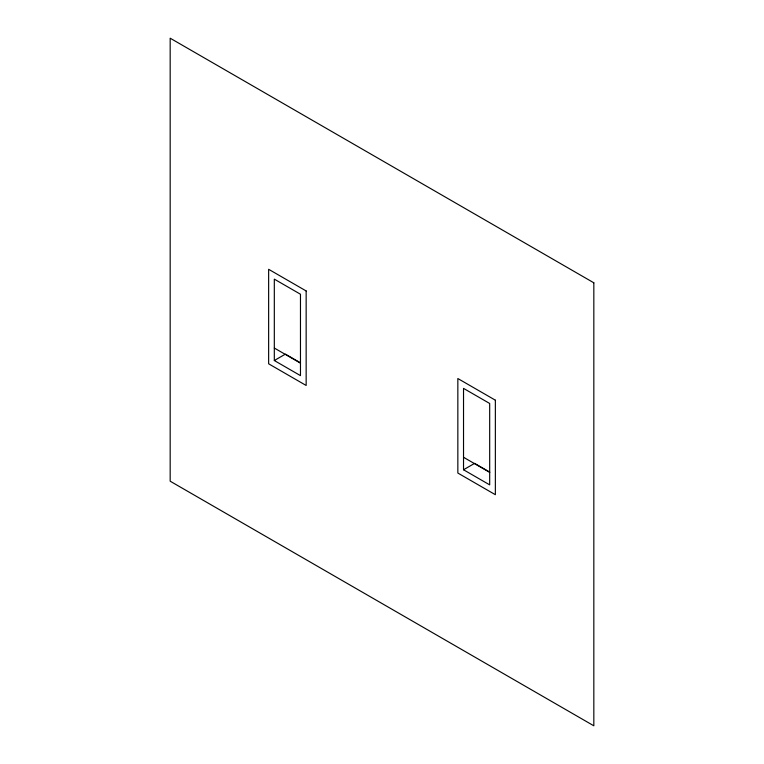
<?xml version="1.0" encoding="UTF-8"?>
<svg xmlns="http://www.w3.org/2000/svg" width="764" height="764" viewBox="0 0 764 764"><rect width="100%" height="100%" fill="white"/><g stroke="black" fill="none" stroke-linecap="round" stroke-linejoin="round"><path stroke-width="1.15" d="M274.314 360.522L300.472 375.63L300.472 294.236L274.314 279.137L274.314 360.522L285.402 354.124L300.491 362.843M463.528 469.764L489.686 484.863L489.686 403.478L463.528 388.379L463.528 469.764L474.606 463.366L489.705 472.076M274.314 348.04L300.472 363.148M463.528 457.283L489.686 472.381M593.829 282.804L170.171 38.2L170.171 481.196L593.829 725.8L593.829 282.804M306.154 290.96L268.642 269.3L268.642 363.807L306.154 385.467L306.154 290.96M495.359 400.193L457.846 378.533L457.846 473.04L495.359 494.7L495.359 400.193"/></g></svg>
